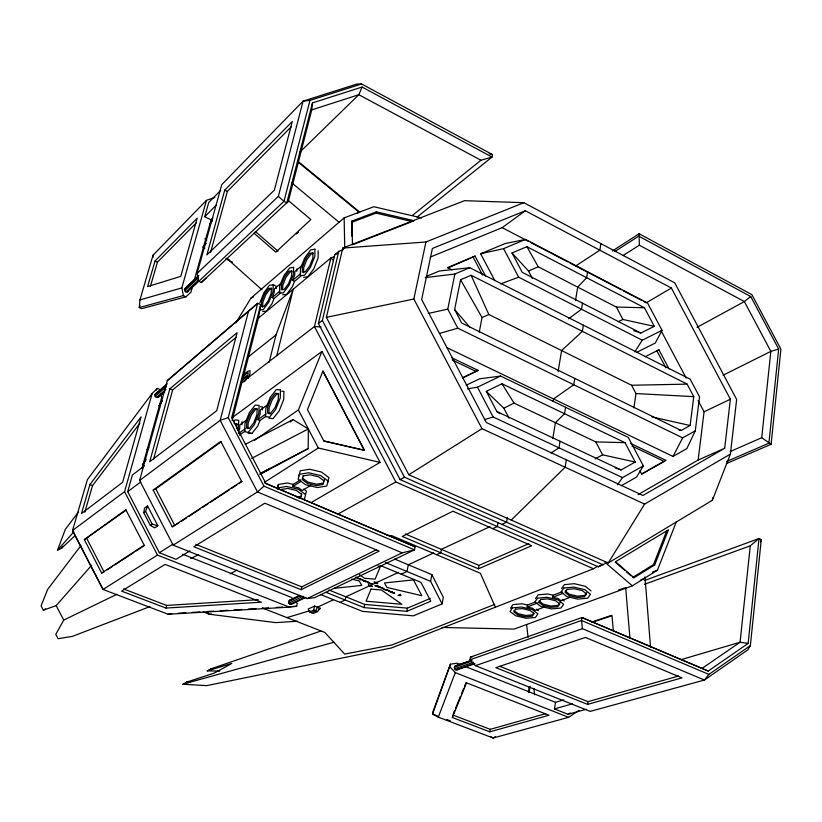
<?xml version="1.0" encoding="UTF-8"?>
<svg xmlns="http://www.w3.org/2000/svg" width="822" height="822" viewBox="0 0 822 822"><rect width="100%" height="100%" fill="white"/><g stroke="black" fill="none" stroke-linecap="round" stroke-linejoin="round"><path stroke-width="1.23" d="M259.865 474.541L308.188 448.586L308.342 428.95L293.064 419.6L245.305 444.342M318.176 250.813L318.135 257.985L313.798 268.815L307.747 276.829L303.585 277.322M241.339 382.99L241.596 380.781M303.595 272.801L303.678 267.561L306.801 259.762L311.168 253.926L313.213 253.608M296.763 271.322L296.814 268.958M282.676 289.508L282.809 285.193L285.871 277.569L290.063 271.918L291.995 271.661M276.315 288.635L276.398 286.303L273.233 284.792L269.482 285.213L263.954 292.724L259.844 302.928M273.233 284.792L272.976 291.81L268.815 302.177L263.225 309.688L259.526 309.956L259.639 307.613M262.382 409.962L262.506 406.931L260.543 406.746M262.639 307.161L262.865 302.034L265.855 294.574L269.904 289.108L271.722 288.912M247.915 428.601L248.213 422.693L251.398 414.73L255.652 409.294L257.553 409.49M241.915 424.727L242.079 421.748M236.572 428.591L236.849 423.751L234.167 423.402M214.871 197.434L206.456 200.352L153.005 255.231L139.946 299.907L139.288 307.562L141.713 308.661L185.988 296.804L190.961 292.139L192.667 286.015M311.764 109.891L312.463 102.914L362.101 87.04L492.039 157.074L492.522 154.628L361.598 83.967L357.067 83.988L303.082 101.137L221.786 184.611L197.116 273.428L198.698 281.247L201.349 282.491L288.317 201.369L311.764 109.891L358.813 94.705L480.942 160.228L492.039 157.074L417.073 217.09M644.397 584.329L750.281 545.818L759.025 538.523L748.154 643.41L708.225 671.05L581.925 617.517L470.482 657.066L469.999 659.809L475.455 665.656L590.206 711.39L704.433 680.041L747.784 649.883L750.363 645.609L761.285 539.592L759.025 538.523L644.273 580.609M726.401 463.557L771.108 444.27L780.9 349.165L751.873 294.615L639.095 233.736L612.38 250.977M614.979 251.429L638.735 236.14L750.722 296.506L778.67 349.042L768.909 443.171L726.607 461.491M750.281 545.818L740.067 642.239L702.111 668.368M771.108 444.27L761.717 437.694L770.851 351.384L744.352 301.551L639.331 245.203L639.095 233.736M730.398 454.093L736.635 399.441L674.77 282.871L523.83 202.695L464.502 200.681L342.774 248.069L326.385 317.364L408.832 474.756L608.239 562.978L712.366 500.29L730.398 454.093L644.623 504.092L608.239 562.978M724.685 448.257L730.368 399.215L671.379 288.049L525.32 210.761L432.382 248.47L421.665 299.547L486.316 422.508L642.948 495.491L724.685 448.257L698.135 460.032L638.078 494.628M712.366 500.29L712.664 497.762M698.135 460.032L704.064 411.791L698.104 400.55M446.397 347.387L673.002 456.426L686.843 448.586L695.299 430.81L699.543 396.851L690.182 379.199L469.773 267.725L439.359 271.003L426.33 276.439M690.12 425.519L693.768 396.646L687.141 384.131L471.098 275.267L460.567 279.747L454.617 309.555L461.697 323.015L681.171 430.492L690.12 425.519L651.774 416.857M633.906 407.887L635.961 393.563L631.563 385.251L488.823 314.497L471.098 275.267M587.617 704.382L681.952 677.883L585.387 637.44L495.851 667.649L587.617 704.382L588.007 701.669L678.623 676.013M586.055 709.324L568.074 714.308L554.48 708.934L555.487 702.327L563.81 699.912M570.18 597.337L561.025 600.769L558.169 598.519L552.744 597.245L553.062 595.241L562.166 591.758M264.55 482.874L415.089 546.794L414.493 549.856L314.559 597.686L307.171 598.57L173.175 545.161L139.617 480.449L167.349 380.596L257.707 303.308L260.677 304.705L258.725 316.83L232.123 420.628M528.351 692.175L529.152 687.161M529.101 692.535L530.108 686.247M566.337 459.796L565.146 467.235L511.253 520.069M600.903 243.641L599.855 250.196L575.677 265.979M560.049 441.27L558.991 447.826L550.894 453.025M565.577 407.28L564.529 413.713L555.395 422.724L552.785 438.547M582.49 303.174L581.514 309.226L568.639 318.741M587.596 271.763L586.631 277.713L577.712 287.145L575.534 300.41M574.784 378.397L573.766 384.758L553.555 398.958L553.175 401.3M583.363 325.173L582.377 331.338L561.601 350.583L558.107 371.626M544.072 607.139L535.317 610.427L532.471 608.249L527.159 606.996L527.477 605.033L535.101 602.115M143.747 512.671L144.497 508.13L147.559 505.972L157.834 525.772L154.721 527.847L150.375 525.443L143.747 512.671L145.586 511.387L147.559 505.972M490.261 729.34L452.819 715.006L452.367 717.524L489.84 731.847L490.261 729.34L545.695 713.65M507.41 517.398L506.568 522.247L501.923 524.395M497.947 522.926L497.32 526.532L492.748 528.659M478.404 568.824L531.721 545.726L452.922 511.222L402.256 536.437L478.404 568.824L479.021 565.392L528.844 543.661M579.058 710.352L568.608 717.318L493.159 738.033L438.301 717.144L432.547 714.061L450.425 664.197L456.991 663.2L460.556 664.618M320.734 594.604L362.512 611.363L413.271 615.853L442.102 603.893L443.325 597.347L431.879 574.629L394.694 559.073M442.102 603.893L430.594 581.329L431.879 574.629M479.247 332.17L482.041 317.539L460.567 279.747M326.057 592.323L364.064 607.612L406.787 611.352L407.424 608.146L430.266 598.437M695.299 430.81L682.661 437.879L457.823 328.194L447.785 309.113L454.864 274.014L469.773 267.725M309.709 611.989L313.727 610.119L314.559 606.061L320.344 608.352L317.426 611.589L313.398 613.448L309.709 611.989L308.188 609.051L314.559 606.061M364.064 607.612L364.721 604.427L329.006 590.032M644.623 504.092L481.99 428.673L413.846 299.023L425.94 241.997L523.83 202.695M277.312 489.254L278.391 484.466L287.402 482.997L293.238 484.374L300.616 479.832M160.095 389.556L157.403 388.374L152.183 393.44L87.409 479.606L72.531 530.478L103.027 589.466L168.12 614.25L289.375 607.139L296.66 606.256L297.287 603.502L295.653 601.776M301.14 589.703L379.209 551.11L264.838 503.208L193.848 546.753L301.14 589.703L301.777 586.867L376.394 549.764M351.929 236.089L351.878 221.087L376.301 211.84L414.257 220.738L353.666 244.329M363.858 217.707L364.156 216.443M310.767 485.391L302.26 490.508L298.581 487.836L292.745 486.46L293.238 484.374M278.391 484.466L277.559 487.919L286.58 486.46L298.252 489.224L305.609 494.556L304.356 499.283M607.663 562.289L598.365 566.841L400.108 479.596L318.391 323.519L334.811 254.676L338.767 251.388L343.534 249.528M318.391 323.519L322.368 320.457L338.767 251.388M351.59 222.361L376.003 213.104L376.301 211.84M276.778 355.607L293.269 289.169L276.007 334.893L269.195 362.122M298.992 475.804L300.246 470.8L309.586 469.228L321.536 472.064L328.944 477.603L327.505 482.555M260.677 304.705L231.67 417.72L265.989 483.583L415.089 546.794M361.598 83.967L309.976 100.407L303.082 101.137L278.35 196.386L283.97 201.349L286.837 202.777L312.463 102.914M303.154 475.722L302.208 479.555L307.644 483.531L316.244 485.576L323.046 484.487L324.392 479.473M307.171 598.57L402.163 552.836L414.493 549.856L263.954 486.182L228.249 417.638L257.707 303.308L167.349 380.596M309.976 100.407L283.97 201.349L187.426 291.974L185.895 291.872L184.662 290.69L184.457 289.118L198.01 276.171M248.326 311.99L220.183 420.361L139.617 480.449M301.674 494.073L301.068 496.375L296.691 497.053M165.962 608.075L261.375 602.197L165.13 564.375L121.553 591.11L165.962 608.075L166.65 605.434L258.211 599.68M305.465 494.659L306.411 491.094L303.657 489.1M169.866 388.765L149.707 461.697L216.689 410.764L237.096 332.684L169.866 388.765L172.651 389.977L236.161 337.297M224.776 190.118L206.856 254.933L274.353 190.159L292.313 121.471L224.776 190.118L227.365 191.403L291.45 126.547M153.58 459.19L172.651 389.977M210.524 252.529L227.365 191.403M142.062 468.006L161.646 397.55L160.989 394.128M194.033 281.103L211.069 219.813L212.888 218.005M289.375 607.139L157.454 555.086L103.027 589.466L72.531 530.478L124.574 491.659L152.183 393.44M185.988 296.804L183.378 295.591L181.847 287.906L206.456 200.352M189.964 550.853L176.083 559.34L159.355 552.723L127.698 491.659L132.363 475.034L144.446 465.838M211.069 219.813L204.74 216.741L208.716 202.551L220.666 190.344M84.81 512.229L92.557 485.566L139.904 423.166M150.375 286.488L157.454 262.146L196.109 223.019M139.987 305.147L139.288 307.562L183.378 295.591M89.937 484.507L81.46 513.596L122.601 482.319L141.076 416.898L89.937 484.507L92.557 485.566M155.039 261.016L147.59 286.59L180.758 276.367L197.188 218.169L155.039 261.016L157.454 262.146M760.597 541.79L761.285 539.592M242.264 378.449L241.945 379.445L248.1 374.678L248.018 372.387L242.993 376.753M323.817 440.982L364.434 450.302L323.817 440.982L307.449 409.654L322.954 371.02L364.434 450.302M450.425 664.197L433.009 711.564L432.547 714.061L437.335 715.89M75.254 535.461L61.558 548.264L57.519 550.144L65.318 529.378L78.429 512.024M438.301 717.144L455.296 672.612L449.932 666.889M633.988 577.753L615.555 561.724L668.45 529.789L654.713 564.94L633.988 577.753L632.796 577.363L653.521 564.57L666.796 530.611M442.051 627.463L514.14 629.077L632.293 585.829L657.415 570.232L676.393 521.641M266.04 416.23L259.958 420.556L257.913 419.662L260.132 414.124L260.307 410.075L268.404 404.208M259.958 420.556L257.738 426.094L251.84 433.533L247.987 432.988M280.847 292.827L274.075 298.499L272.164 297.595L274.25 292.416L274.373 288.902L281.134 283.169M274.075 298.499L271.99 303.667L266.4 311.178L262.691 311.435M300.914 276.007L294.533 281.35L292.591 280.415L294.718 275.123L294.8 271.568L302.989 264.622M294.533 281.35L292.416 286.642L286.601 294.399L282.676 294.769M237.455 430.43L238.318 428.262L238.76 420.299L235.082 419.847L233.684 421.645M238.349 432.095L239.654 428.848L239.87 424.851L246.631 419.96M254.368 440.438L298.407 409.911L321.967 351.405L380.062 462.406L311.579 502.355M453.292 713.845L454.72 710.362M455.665 708.04L460.402 696.429M461.348 694.107L463.721 688.302M464.666 685.98L466.084 682.496M452.367 717.524L466.557 682.835L548.983 715.232L489.84 731.847M362.101 87.04L358.813 94.705L300.03 151.988M673.002 456.426L682.661 437.879M494.854 280.672L480.654 253.751L505.057 243.569L525.546 239.418L647.561 303.03L662.039 330.341L655.309 343.01L636.958 352.227M248.008 378.552L249.98 373.866L250.001 370.712L247.895 371.174L243.476 374.791M116.827 594.337L63.746 620.076L55.793 634.327L58.043 638.694L72.326 636.403L149.912 606.595M466.156 385.22L479.565 378.829L500.598 376.065L628.285 437.417L643.328 465.879L636.608 477.037L621.36 485.679M235.76 322.943L250.977 298.078L344.151 217.881L373.815 206.723L421.583 217.922M634.851 351.837L642.229 340.195L662.039 330.341M471.715 660.148L455.141 665.974L454.361 667.197L454.628 668.831L455.789 669.92L457.155 669.827L457.936 668.605M510.554 608.259L512.949 604.612L522.176 603.78L527.477 605.033M535.492 598.642L538.091 594.851L547.637 593.957L553.062 595.241M533.735 613.14L532.512 614.897L525.803 615.462L518.158 613.664L513.986 610.53M617.394 484.826L622.521 477.582L643.328 465.879M561.56 588.583L564.385 584.648L574.259 583.682L585.356 586.312L591.059 590.946M245.881 380.175L247.751 376.024L242.48 380.103M61.558 548.264L63.058 546.198M306 597.317L291.522 604.314L290.002 604.376L288.758 603.225L288.522 601.529L289.436 600.296L299.434 595.405M559.967 602.68L557.963 605.413L551.028 606.03L543.219 604.18L539.027 600.944M155.872 390.409L157.403 388.374M158.677 405.873L162.54 400.766M81.018 545.479L47.645 589.405L41.1 605.835L43.35 610.191L56.153 605.629L91.694 565.207M142.34 464.769L146.224 459.662M586.744 592.662L584.576 595.498L577.404 596.156L569.41 594.275L565.217 590.926M209.487 224.529L212.549 220.573M248.45 432.064L254.337 424.604L258.776 413.528L259.125 405.441L255.221 405.082L249.405 412.531L245.028 423.433L244.617 431.519L251.84 433.533M750.363 645.609L708.893 674.4L704.433 680.041L582.428 628.696L475.455 665.656M167.287 383.864L155.882 393.491L154.896 394.622L155.101 396.266L156.375 397.468L157.968 397.509L164.677 391.591M57.519 550.144L73.723 531.957M147.066 449.675L148.772 447.764M187.426 291.974L188.361 290.937M204.74 216.741L216.484 204.894M203.476 246.076L206.219 243.404M286.837 202.777L288.317 201.369M197.116 273.428L278.35 196.386M184.457 289.118L198.862 275.524M184.662 290.69L198.174 277.97M185.895 291.872L198.523 280.025M201.349 282.491L206.373 277.774M296.526 234.023L298.376 232.307M263.954 486.182L257.45 491.926L173.175 545.161M154.896 394.622L166.301 385.004M272.164 297.595L279.891 291.101M292.591 280.415L300.78 273.541M155.101 396.266L166.506 386.679M156.375 397.468L165.9 389.494M157.968 397.509L164.647 391.93M257.964 318.494L330.876 257.944L334.431 256.556M412.439 215.415L480.942 160.228M290.074 422.015L293.064 419.6M247.874 357.251L276.007 334.893M750.722 296.506L744.352 301.551L697.046 327.341M241.401 382.888L314.446 326.56L330.876 257.944L333.547 260.584M243.774 381.911L245.49 380.596M127.698 491.659L140.778 481.949M232.338 417.586L321.967 351.405M430.225 257.111L502.17 227.663L525.32 210.761M448.062 267.921L475.054 256.094L485.597 276.1M84.368 539.612L125.838 509.753L144.21 545.202L101.671 573.088L84.368 539.612L126.269 510.082M153.18 490.066L220.779 441.393L241.586 481.353L172.25 526.81L153.18 490.066L155.759 488.885L221.426 441.661M238.452 433.564L245.203 428.745M257.913 419.662L266.02 413.877M239.479 435.126L245.285 430.995M150.375 525.443L152.224 524.189L157.834 525.772M568.074 714.308L570.191 712.9M107.271 569.841L112.593 566.348M114.731 564.95L133.914 552.384M136.041 550.987L144.569 545.397M172.25 526.81L179.083 522.792M181.22 521.395L186.563 517.891M188.7 516.483L200.465 508.787M202.602 507.38L207.945 503.886M210.083 502.478L229.317 489.881M231.455 488.474L236.808 484.98M238.945 483.572L242.151 481.476M495.296 736.635L493.159 738.033L491.011 736.779M264.694 482.175L318.299 448L380.062 462.406M623.127 255.508L639.331 245.203M159.355 552.723L173 544.082M408.832 474.756L481.99 428.673M43.35 610.191L45.518 608.845M462.755 377.884L478.096 370.373L451.761 357.755M292.745 486.46L301.181 481.281M598.365 566.841L602.742 564.221M219.844 671.091L207.236 670.875L231.783 663.446L214.316 673.064L186.604 682.137L182.823 684.192L206.661 685.64L391.436 647.952L593.494 568.752L597.861 566.132M671.379 288.049L646.287 302.773L644.006 301.592M356.974 213.473L359.091 212.261L298.273 162.242M641.879 473.821L663.95 461.327L632.015 446.038M615.216 467.893L621.052 469.958L635.231 462.036L624.997 442.647L501.965 383.771L486.285 391.375L496.909 411.575L499.889 413.692M230.314 573.797L237.024 570.078M337.606 514.274L395.814 481.98L593.494 568.752M400.108 479.596L404.455 477.192L603.286 564.919M207.236 670.875L210.935 668.861L320.96 631.008M669.087 369.016L658.905 349.802L656.912 350.881L665.871 367.814M595.159 458.902L602.608 454.833L635.231 462.036M260.348 473.832L269.267 469.033L260.255 473.708M251.604 458.368L308.342 428.95M260.43 473.369L308.188 448.586M645.291 356.697L658.905 349.802M486.285 391.375L503.814 408.195L514.058 403.099L595.796 441.907L624.997 442.647M723.083 375.212L770.851 351.384L778.67 349.042M640.8 333.013L654.302 326.355L644.438 307.747L526.892 246.672L512.014 252.981L522.227 272.329L640.8 333.013L633.752 330.629M640.4 580.219L644.941 577.979M288.522 601.529L300.739 595.57M190.673 558.528L198.749 554.614M288.758 603.225L303.205 596.207M101.671 573.088L104.065 571.927L86.772 538.492M290.002 604.376L304.469 597.378M467.523 388.827L477.459 387.183L500.598 376.065M618.35 321.659L622.912 319.46L654.302 326.355M356.851 577.876L357.704 577.928L355.905 576.972M704.064 411.791L730.368 399.215M462.344 377.822L478.096 370.373M310.007 610.684L286.95 617.61M333.424 599.752L317.456 607.211L315.586 610.849L311.559 612.719M433.79 552.887L408.329 564.776L406.993 571.496L401.208 574.167M489.922 526.676L441.373 549.343L440.715 552.795L436.605 554.706M318.206 609.349L320.344 608.352M398.485 572.389L345.836 596.813L345.158 599.998L340.051 602.351M482.041 317.539L488.823 314.497M730.183 451.555L761.717 437.694M512.014 252.981L528.505 271.024L538.235 266.79L616.346 307.058L644.438 307.747M168.12 614.25L171.829 613.602M406.787 611.352L430.79 601.221L420.926 582.346L381.285 565.896M480.654 253.751L503.588 248.634L525.546 239.418M475.054 256.094L447.548 267.582L452.11 269.873M250.977 298.078L253.32 297.153M494.762 604.376L392.043 644.931L344.685 654.076L324.803 632.437L262.393 607.992M334.811 254.676L337.184 253.751M527.159 606.996L538.04 602.845M552.744 597.245L562.988 593.33M500.793 283.826L518.651 277.178L642.229 340.195M652.596 572.009L657.415 570.232M618.483 590.052L624.453 587.936M469.999 659.809L581.483 620.497L708.893 674.4M471.91 660.477L455.141 665.974M454.361 667.197L470.924 661.381M454.628 668.831L473.575 662.213M455.789 669.92L473.564 663.734M457.155 669.827L474.952 663.642M228.249 417.638L220.183 420.361L257.45 491.926L402.163 552.836M592.539 621.751L611.64 615.359M591.717 622.501L612 615.719L613.356 630.957M484.548 419.652L493.128 416.98L622.521 477.582M681.366 659.563L740.067 642.239L748.154 643.41M139.946 299.907L181.847 287.906M439.955 333.311L457.823 328.194M554.48 708.934L572.328 703.858M182.823 684.192L333.927 642.239M428.149 313.48L447.785 309.113M326.385 317.364L413.846 299.023M303.133 475.928L309.956 474.797L318.659 476.863L324.074 480.88M281.206 489.47L287.792 488.412L296.28 490.415L301.653 494.299L300.749 497.752L298.561 498.091M323.365 483.079L316.562 484.168L307.962 482.134L302.537 478.147M470.482 657.066L472.701 656.737M210.935 668.861L214.676 668.327M425.251 277.62L454.864 274.014M186.604 682.137L190.355 681.674M334.225 588.336L361.814 585.387L359.122 580.897L351.641 579.14M342.774 248.069L425.94 241.997M297.482 621.257L275.699 622.614L209.137 614.198L203.157 611.897M178.199 613.222L185.844 612.78M192.214 612.4L199.859 611.948M206.23 611.578L213.864 611.126M220.234 610.756L227.879 610.304M234.249 609.934L241.894 609.482M248.254 609.102L255.899 608.66M262.269 608.28L268.64 607.91M276.284 607.458L282.655 607.078M290.289 606.636L296.66 606.256M289.436 600.296L290.947 600.235M211.675 614.126L209.137 614.198L207.391 612.421M631.563 385.251L687.141 384.131M635.961 393.563L693.768 396.646M321.104 326.93L314.446 326.56L395.814 481.98M281.843 391.262L283.929 391.406L283.703 399.605L279.161 410.949L273.027 418.645L268.938 418.182M278.812 394.046L276.798 393.902L272.37 399.523L269.113 407.671L268.886 413.661L270.88 413.877M386.72 535.327L391.775 535.687L480.377 573.273L495.389 607.211M377.976 565.998L380.473 566.194L375.13 579.15L364.608 578.298L359.471 574.712M364.721 604.427L407.424 608.146M235.493 423.977L237.281 424.214M376.003 213.104L411.483 221.416M678.715 429.824L681.171 430.492M489.234 153.652L492.522 154.628M653.521 564.57L654.713 564.94M643.215 570.93L644.407 571.311M446.921 719.548L450.518 720.915M123.485 588.912L166.65 605.434M455.296 672.612L568.608 717.318M182.648 554.203L291.584 597.481L293.207 599.197M465.303 666.498L555.487 702.327M313.727 610.119L317.426 611.589M195.79 544.349L301.777 586.867M499.889 666.323L588.007 701.669M385.364 562.495L430.594 581.329M708.225 671.05L581.925 617.517L581.483 620.497L582.428 628.696M405.277 533.961L479.021 565.392M496.909 411.575L621.052 469.958M202.561 246.97L204.873 248.08M226.851 258.56L229.163 259.66M225.618 258.858L232.462 262.126M630.608 443.428L666.005 460.392L641.715 474.15L639.917 470.749M452.234 360.015L476.246 371.503M502.17 227.663L528.176 241.216M530.447 242.398L567.755 261.848M570.026 263.03L621.227 289.714M623.508 290.906L641.735 300.4M536.581 609.184L538.472 610.633M562.279 599.515L564.18 601.016M297.821 161.184L359.759 212.117M291.861 182.905L339.065 222.279M288.409 200.609L310.88 219.546L275.802 252.149L254.029 233.201M604.941 562.258L632.293 585.829M255.313 231.444L278.031 251.193M615.277 562.145L624.494 570.16M626.343 571.752L630.947 575.76M204.853 238.812L206.754 240.517M226.718 258.324L261.889 289.714M454.617 309.555L470.143 327.567M501.965 383.771L514.058 403.099M526.892 246.672L538.235 266.79M661.176 330.876L686.195 378.079M616.346 307.058L622.912 319.46M528.505 271.024L532.43 278.453M503.588 248.634L518.651 277.178M595.796 441.907L602.608 454.833M473.256 257.389L482.606 275.144M503.814 408.195L509.054 418.151M477.459 387.183L493.128 416.98M56.153 605.629L63.746 620.076M322.368 320.457L404.455 477.192M322.912 371.236L364.352 450.435M298.407 409.911L318.299 448M155.759 488.885L174.809 525.587M145.586 511.387L152.224 524.189M124.574 491.659L157.454 555.086M526.625 624.689L528.084 637.43M533.889 688.394L534.619 694.765M625.645 587.514L629.96 638.334M644.972 576.88L650.541 647.253M351.878 221.087L352.474 244.792M344.151 217.881L344.747 247.905M153.005 255.231L153.015 257.327M314.908 249.2L314.847 256.372L310.5 267.212L304.459 275.247L300.318 275.75L300.451 268.558L304.736 257.892L310.695 249.878L314.908 249.2M312.925 252.816L312.874 258.046L309.709 265.938L305.311 271.784L302.28 272.174L302.373 266.934L305.507 259.136L309.863 253.289L312.925 252.816M291.666 270.921L291.543 276.1L288.45 283.806L284.217 289.467L281.36 289.765L281.525 284.576L284.587 276.952L288.779 271.301L291.666 270.921M293.588 267.407L293.423 274.507L289.169 285.1L283.374 292.868L279.459 293.248L279.685 286.128L283.878 275.699L289.621 267.951L293.588 267.407M278.442 393.502L278.257 399.482L274.959 407.743L270.489 413.363L267.51 413.055L267.736 407.065L271.003 398.906L275.432 393.286L278.442 393.502M280.487 389.854L280.24 398.064L275.699 409.407L269.575 417.114L265.496 416.662L265.814 408.452L270.284 397.293L276.336 389.587L280.487 389.854M271.373 288.214L271.178 293.331L268.147 300.873L264.078 306.359L261.375 306.565L261.601 301.438L264.602 293.978L268.64 288.501L271.373 288.214M257.152 408.986L256.885 414.884L253.659 422.95L249.374 428.385L246.569 428.015L246.867 422.107L250.063 414.144L254.306 408.709L257.152 408.986M378.079 586.25L376.034 585.613L378.079 586.25M364.228 580.589L363.571 581.02L362.297 579.705L360.324 579.685L361.824 579.459L364.228 580.589M368.986 582.541L368.338 582.962L367.691 582.706L368.307 582.202L367.074 581.657L365.091 581.637L366.591 581.411L368.986 582.541M369.17 582.983L372.52 584.226L369.17 582.983M299.424 474.325L298.18 479.308L305.63 484.754L317.384 487.538L326.714 486.059L328.153 481.127L320.724 475.599L308.764 472.773L299.424 474.325M378.695 586.518L378.038 586.939L374.811 585.613L376.322 585.387L378.695 586.518M382.744 588.542C387.347 591.11 381.583 588.85 384.018 588.49L382.744 588.542M385.528 589.682L388.97 590.833L385.528 589.682M389.166 591.172L391.334 592.374L389.792 591.439L392.371 591.902L389.166 591.172M394.252 593.33L391.755 592.549L393.05 592.518C396.091 593.402 393.481 592.559 394.252 593.33M371.02 589.138L366.057 601.201L401.886 604.283L381.418 590.011L371.02 589.138M386.155 589.949L388.385 590.484L386.155 589.949M512.404 607.869L510.01 611.506L515.733 615.791L526.203 618.257L535.389 617.486L537.937 613.9L532.255 609.554L521.631 607.047L512.404 607.869M515.528 609.184L513.771 611.825L517.942 614.959L525.597 616.767L532.296 616.192L534.146 613.572L529.995 610.407L522.258 608.588L515.528 609.184M537.557 598.169L534.958 601.951L540.701 606.369L551.398 608.897L560.892 608.075L563.666 604.334L557.963 599.855L547.103 597.296L537.557 598.169M540.732 599.526L538.821 602.269L543.003 605.506L550.822 607.345L557.758 606.739L559.761 604.016L555.6 600.748L547.688 598.878L540.732 599.526M563.861 588.038L561.036 591.953L566.79 596.525L577.722 599.115L587.555 598.221L590.556 594.337L584.853 589.713L573.746 587.083L563.861 588.038M567.088 589.425L565.012 592.282L569.204 595.621L577.198 597.502L584.37 596.854L586.538 594.018L582.377 590.648L574.29 588.737L567.088 589.425M358.002 578.287L357.498 578.534L360.909 579.027L358.002 578.287M365.03 580.712L364.012 581.195L365.687 580.979L365.03 580.712M379.507 586.641L378.469 587.114L380.154 586.898L379.507 586.641M380.062 587.319L379.548 587.555L382.949 588.049L380.062 587.319M400.335 594.357L397.992 595.385L401.054 595.642L400.335 594.357M413.435 579.88L384.439 582.973L386.998 587.473L421.83 595.693L413.435 579.88M376.99 582.366L373.918 582.11L377.76 583.682L376.99 582.366M372.212 586.25L369.16 585.994L368.379 584.689L372.212 586.25"/></g></svg>
